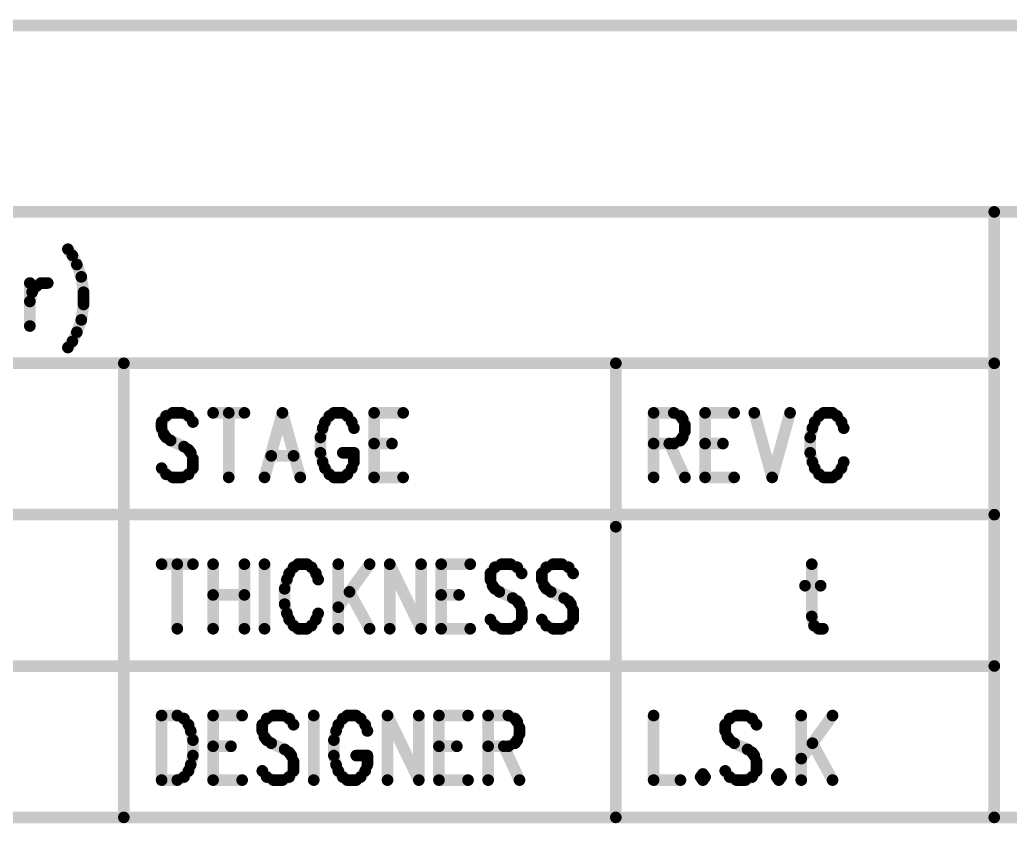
# Model space of a CAD drawing. Extents: x 98.7 to 144.1, y 93.1 to 144.1.
# Drawn here: x 112.16 to 120.66, y 93.15 to 100.05 of the extents above; entities that cross this region are included whole.
import ezdxf

# ---------------------------------------------------------------- set-up
doc = ezdxf.new("R2010")
doc.units = 0
doc.layers.get('0').update_dxf_attribs({"linetype": 'CONTINUOUS'})
doc.layers.add('MASK-TOP_PHO', color=10, linetype='CONTINUOUS')
doc.layers.add('SILK-TOP_PHO', color=9, linetype='CONTINUOUS')

# ---------------------------------------------------------------- blocks, each defined once
blk = doc.blocks.new('ROUND_1')
at = {"const_width": 0.050038}
blk.add_lwpolyline([(-0.025018, 0, 1), (0.025018, 0, 1)], format="xyb", close=True, dxfattribs=at)

msp = doc.modelspace()

# ---------------------------------------------------------------- linework, layer by layer
at = {"layer": 'MASK-TOP_PHO', "const_width": 0.100076}
for points in [[(100.000054, 100.000054), (143.999966, 100.000054)], [(127.674878, 98.400108), (100.374958, 98.400108)], [(120.525032, 98.400108), (120.525032, 93.199966)], [(112.570006, 98.080068), (112.60836, 98.027236)], [(112.60836, 98.027236), (112.646714, 97.947988)], [(112.646714, 97.947988), (112.685068, 97.842324)], [(112.685068, 97.842324), (112.704372, 97.710498)], [(112.243362, 97.789492), (112.243362, 97.419922)], [(112.262666, 97.710498), (112.30102, 97.763076)], [(112.30102, 97.763076), (112.339374, 97.789492)], [(112.339374, 97.789492), (112.397032, 97.789492)], [(112.243362, 97.63125), (112.262666, 97.710498)], [(112.704372, 97.710498), (112.704372, 97.604834)], [(112.704372, 97.604834), (112.685068, 97.472754)], [(112.685068, 97.472754), (112.646714, 97.36709)], [(112.646714, 97.36709), (112.60836, 97.287842)], [(112.60836, 97.287842), (112.570006, 97.23501)], [(120.525032, 97.099882), (100.050092, 97.099882)], [(113.050066, 97.099882), (113.050066, 93.199966)], [(117.275102, 97.099882), (117.275102, 95.696024)], [(113.470944, 96.674432), (113.413286, 96.648016)], [(113.547906, 96.674432), (113.470944, 96.674432)], [(113.605564, 96.648016), (113.547906, 96.674432)], [(113.816638, 96.674432), (114.085624, 96.674432)], [(113.951258, 96.674432), (113.951258, 96.11995)], [(114.412014, 96.674432), (114.258344, 96.11995)], [(114.412014, 96.674432), (114.565684, 96.11995)], [(114.85372, 96.674432), (114.815366, 96.648016)], [(114.930682, 96.674432), (114.85372, 96.674432)], [(114.969036, 96.648016), (114.930682, 96.674432)], [(115.199414, 96.674432), (115.199414, 96.11995)], [(115.199414, 96.674432), (115.449096, 96.674432)], [(117.599968, 96.674432), (117.599968, 96.11995)], [(117.599968, 96.674432), (117.772942, 96.674432)], [(117.772942, 96.674432), (117.830346, 96.648016)], [(118.041674, 96.674432), (118.041674, 96.11995)], [(118.041674, 96.674432), (118.291356, 96.674432)], [(118.46433, 96.674432), (118.617746, 96.11995)], [(118.771416, 96.674432), (118.617746, 96.11995)], [(119.059452, 96.674432), (119.021098, 96.648016)], [(119.136414, 96.674432), (119.059452, 96.674432)], [(119.174768, 96.648016), (119.136414, 96.674432)], [(113.413286, 96.648016), (113.374932, 96.595184)], [(113.374932, 96.595184), (113.374932, 96.542352)], [(113.643918, 96.595184), (113.605564, 96.648016)], [(114.777012, 96.595184), (114.757708, 96.542352)], [(114.815366, 96.648016), (114.777012, 96.595184)], [(115.00739, 96.595184), (114.969036, 96.648016)], [(115.026694, 96.542352), (115.00739, 96.595184)], [(117.830346, 96.648016), (117.84965, 96.6216)], [(117.84965, 96.6216), (117.868954, 96.568768)], [(117.868954, 96.568768), (117.868954, 96.515936)], [(118.982744, 96.595184), (118.96344, 96.542352)], [(119.021098, 96.648016), (118.982744, 96.595184)], [(119.213122, 96.595184), (119.174768, 96.648016)], [(119.232426, 96.542352), (119.213122, 96.595184)], [(113.374932, 96.542352), (113.394236, 96.48952)], [(113.394236, 96.48952), (113.413286, 96.463104)], [(114.757708, 96.542352), (114.738404, 96.463104)], [(117.868954, 96.515936), (117.84965, 96.463104)], [(118.96344, 96.542352), (118.94439, 96.463104)], [(113.413286, 96.463104), (113.451894, 96.436688)], [(113.451894, 96.436688), (113.566956, 96.38411)], [(114.738404, 96.463104), (114.738404, 96.331278)], [(115.199414, 96.410272), (115.353084, 96.410272)], [(117.772942, 96.410272), (117.599968, 96.410272)], [(117.734334, 96.410272), (117.868954, 96.11995)], [(117.830346, 96.436688), (117.772942, 96.410272)], [(117.84965, 96.463104), (117.830346, 96.436688)], [(118.041674, 96.410272), (118.195344, 96.410272)], [(118.94439, 96.463104), (118.94439, 96.331278)], [(113.566956, 96.38411), (113.605564, 96.357694)], [(113.605564, 96.357694), (113.624614, 96.331278)], [(113.624614, 96.331278), (113.643918, 96.278446)], [(114.738404, 96.331278), (114.757708, 96.25203)], [(114.930682, 96.331278), (115.026694, 96.331278)], [(115.026694, 96.25203), (115.026694, 96.331278)], [(118.94439, 96.331278), (118.96344, 96.25203)], [(113.643918, 96.278446), (113.643918, 96.199198)], [(114.316002, 96.304862), (114.508026, 96.304862)], [(114.757708, 96.25203), (114.777012, 96.199198)], [(115.00739, 96.199198), (115.026694, 96.25203)], [(118.96344, 96.25203), (118.982744, 96.199198)], [(119.213122, 96.199198), (119.232426, 96.25203)], [(113.413286, 96.146366), (113.374932, 96.199198)], [(113.470944, 96.11995), (113.413286, 96.146366)], [(113.605564, 96.146366), (113.547906, 96.11995)], [(113.643918, 96.199198), (113.605564, 96.146366)], [(114.777012, 96.199198), (114.815366, 96.146366)], [(114.815366, 96.146366), (114.85372, 96.11995)], [(114.930682, 96.11995), (114.969036, 96.146366)], [(114.969036, 96.146366), (115.00739, 96.199198)], [(118.982744, 96.199198), (119.021098, 96.146366)], [(119.021098, 96.146366), (119.059452, 96.11995)], [(119.136414, 96.11995), (119.174768, 96.146366)], [(119.174768, 96.146366), (119.213122, 96.199198)], [(113.547906, 96.11995), (113.470944, 96.11995)], [(114.85372, 96.11995), (114.930682, 96.11995)], [(115.199414, 96.11995), (115.449096, 96.11995)], [(118.041674, 96.11995), (118.291356, 96.11995)], [(119.059452, 96.11995), (119.136414, 96.11995)], [(120.525032, 95.79991), (100.050092, 95.79991)], [(117.275102, 95.696024), (117.275102, 93.199966)], [(113.374932, 95.37446), (113.643918, 95.37446)], [(113.509552, 95.37446), (113.509552, 94.819978)], [(113.816638, 95.37446), (113.816638, 94.819978)], [(114.085624, 95.37446), (114.085624, 94.819978)], [(114.258344, 95.37446), (114.258344, 94.819978)], [(114.54638, 95.37446), (114.508026, 95.348044)], [(114.623342, 95.37446), (114.54638, 95.37446)], [(114.661696, 95.348044), (114.623342, 95.37446)], [(114.892074, 95.37446), (114.892074, 94.819978)], [(115.16106, 95.37446), (114.892074, 95.00489)], [(115.33378, 95.37446), (115.33378, 94.819978)], [(115.33378, 95.37446), (115.602766, 94.819978)], [(115.602766, 95.37446), (115.602766, 94.819978)], [(115.775486, 95.37446), (115.775486, 94.819978)], [(115.775486, 95.37446), (116.025168, 95.37446)], [(116.294154, 95.37446), (116.236496, 95.348044)], [(116.370862, 95.37446), (116.294154, 95.37446)], [(116.42852, 95.348044), (116.370862, 95.37446)], [(116.73586, 95.37446), (116.678202, 95.348044)], [(116.812568, 95.37446), (116.73586, 95.37446)], [(116.870226, 95.348044), (116.812568, 95.37446)], [(118.957598, 95.37446), (118.957598, 94.925642)], [(114.469672, 95.295212), (114.450368, 95.24238)], [(114.508026, 95.348044), (114.469672, 95.295212)], [(114.70005, 95.295212), (114.661696, 95.348044)], [(114.719354, 95.24238), (114.70005, 95.295212)], [(116.236496, 95.348044), (116.198142, 95.295212)], [(116.198142, 95.295212), (116.198142, 95.24238)], [(116.466874, 95.295212), (116.42852, 95.348044)], [(116.678202, 95.348044), (116.639848, 95.295212)], [(116.639848, 95.295212), (116.639848, 95.24238)], [(116.90858, 95.295212), (116.870226, 95.348044)], [(114.450368, 95.24238), (114.431318, 95.163132)], [(116.198142, 95.24238), (116.217192, 95.189548)], [(116.639848, 95.24238), (116.658898, 95.189548)], [(114.431318, 95.163132), (114.431318, 95.031052)], [(114.988086, 95.136716), (115.16106, 94.819978)], [(116.217192, 95.189548), (116.236496, 95.163132)], [(116.236496, 95.163132), (116.27485, 95.136716)], [(116.27485, 95.136716), (116.390166, 95.083884)], [(116.658898, 95.189548), (116.678202, 95.163132)], [(116.678202, 95.163132), (116.716556, 95.136716)], [(116.716556, 95.136716), (116.831872, 95.083884)], [(118.89994, 95.189548), (119.034306, 95.189548)], [(113.816638, 95.1103), (114.085624, 95.1103)], [(115.775486, 95.1103), (115.929156, 95.1103)], [(116.390166, 95.083884), (116.42852, 95.057468)], [(116.42852, 95.057468), (116.447824, 95.031052)], [(116.831872, 95.083884), (116.870226, 95.057468)], [(116.870226, 95.057468), (116.88953, 95.031052)], [(114.431318, 95.031052), (114.450368, 94.952058)], [(114.450368, 94.952058), (114.469672, 94.899226)], [(114.70005, 94.899226), (114.719354, 94.952058)], [(116.447824, 95.031052), (116.466874, 94.978474)], [(116.466874, 94.978474), (116.466874, 94.899226)], [(116.88953, 95.031052), (116.90858, 94.978474)], [(116.90858, 94.978474), (116.90858, 94.899226)], [(114.469672, 94.899226), (114.508026, 94.846394)], [(114.661696, 94.846394), (114.70005, 94.899226)], [(116.236496, 94.846394), (116.198142, 94.899226)], [(116.466874, 94.899226), (116.42852, 94.846394)], [(116.678202, 94.846394), (116.639848, 94.899226)], [(116.90858, 94.899226), (116.870226, 94.846394)], [(118.957598, 94.925642), (118.976902, 94.846394)], [(114.508026, 94.846394), (114.54638, 94.819978)], [(114.54638, 94.819978), (114.623342, 94.819978)], [(114.623342, 94.819978), (114.661696, 94.846394)], [(115.775486, 94.819978), (116.025168, 94.819978)], [(116.294154, 94.819978), (116.236496, 94.846394)], [(116.370862, 94.819978), (116.294154, 94.819978)], [(116.42852, 94.846394), (116.370862, 94.819978)], [(116.73586, 94.819978), (116.678202, 94.846394)], [(116.812568, 94.819978), (116.73586, 94.819978)], [(116.870226, 94.846394), (116.812568, 94.819978)], [(118.976902, 94.846394), (119.015256, 94.819978)], [(119.015256, 94.819978), (119.05361, 94.819978)], [(120.525032, 94.499938), (100.050092, 94.499938)], [(113.374932, 94.074488), (113.374932, 93.520006)], [(113.374932, 94.074488), (113.509552, 94.074488)], [(113.509552, 94.074488), (113.566956, 94.048072)], [(113.566956, 94.048072), (113.605564, 93.99524)], [(113.816638, 94.074488), (113.816638, 93.520006)], [(113.816638, 94.074488), (114.06632, 94.074488)], [(114.277648, 94.048072), (114.239294, 93.99524)], [(114.335306, 94.074488), (114.277648, 94.048072)], [(114.412014, 94.074488), (114.335306, 94.074488)], [(114.469672, 94.048072), (114.412014, 94.074488)], [(114.508026, 93.99524), (114.469672, 94.048072)], [(114.681, 94.074488), (114.681, 93.520006)], [(114.930682, 94.048072), (114.892074, 93.99524)], [(114.969036, 94.074488), (114.930682, 94.048072)], [(115.045744, 94.074488), (114.969036, 94.074488)], [(115.084098, 94.048072), (115.045744, 94.074488)], [(115.122706, 93.99524), (115.084098, 94.048072)], [(115.31473, 94.074488), (115.31473, 93.520006)], [(115.31473, 94.074488), (115.583462, 93.520006)], [(115.583462, 94.074488), (115.583462, 93.520006)], [(115.756436, 94.074488), (115.756436, 93.520006)], [(115.756436, 94.074488), (116.006118, 94.074488)], [(116.178838, 94.074488), (116.178838, 93.520006)], [(116.178838, 94.074488), (116.351812, 94.074488)], [(116.351812, 94.074488), (116.409216, 94.048072)], [(116.409216, 94.048072), (116.42852, 94.021656)], [(116.42852, 94.021656), (116.447824, 93.968824)], [(117.599968, 94.074488), (117.599968, 93.520006)], [(118.253002, 94.048072), (118.214648, 93.99524)], [(118.31066, 94.074488), (118.253002, 94.048072)], [(118.387368, 94.074488), (118.31066, 94.074488)], [(118.445026, 94.048072), (118.387368, 94.074488)], [(118.48338, 93.99524), (118.445026, 94.048072)], [(118.867428, 94.074488), (118.867428, 93.520006)], [(119.136414, 94.074488), (118.867428, 93.704664)], [(113.605564, 93.99524), (113.624614, 93.942408)], [(113.624614, 93.942408), (113.643918, 93.86316)], [(114.239294, 93.99524), (114.239294, 93.942408)], [(114.239294, 93.942408), (114.258344, 93.889576)], [(114.873024, 93.942408), (114.85372, 93.86316)], [(114.892074, 93.99524), (114.873024, 93.942408)], [(115.141756, 93.942408), (115.122706, 93.99524)], [(116.447824, 93.968824), (116.447824, 93.915992)], [(118.214648, 93.99524), (118.214648, 93.942408)], [(118.214648, 93.942408), (118.233698, 93.889576)], [(113.643918, 93.86316), (113.643918, 93.73108)], [(114.258344, 93.889576), (114.277648, 93.86316)], [(114.277648, 93.86316), (114.316002, 93.836744)], [(114.85372, 93.86316), (114.85372, 93.73108)], [(116.42852, 93.86316), (116.409216, 93.836744)], [(116.447824, 93.915992), (116.42852, 93.86316)], [(118.233698, 93.889576), (118.253002, 93.86316)], [(118.253002, 93.86316), (118.291356, 93.836744)], [(113.816638, 93.810328), (113.970308, 93.810328)], [(114.316002, 93.836744), (114.431318, 93.783912)], [(114.431318, 93.783912), (114.469672, 93.757496)], [(115.756436, 93.810328), (115.910106, 93.810328)], [(116.351812, 93.810328), (116.178838, 93.810328)], [(116.313204, 93.810328), (116.447824, 93.520006)], [(116.409216, 93.836744), (116.351812, 93.810328)], [(118.291356, 93.836744), (118.406672, 93.783912)], [(118.406672, 93.783912), (118.445026, 93.757496)], [(118.96344, 93.836744), (119.136414, 93.520006)], [(113.643918, 93.73108), (113.624614, 93.651832)], [(114.469672, 93.757496), (114.488976, 93.73108)], [(114.488976, 93.73108), (114.508026, 93.678248)], [(114.508026, 93.678248), (114.508026, 93.599254)], [(114.85372, 93.73108), (114.873024, 93.651832)], [(115.045744, 93.73108), (115.141756, 93.73108)], [(115.141756, 93.651832), (115.141756, 93.73108)], [(118.445026, 93.757496), (118.46433, 93.73108)], [(118.46433, 93.73108), (118.48338, 93.678248)], [(118.48338, 93.678248), (118.48338, 93.599254)], [(113.605564, 93.599254), (113.566956, 93.546422)], [(113.624614, 93.651832), (113.605564, 93.599254)], [(114.277648, 93.546422), (114.239294, 93.599254)], [(114.508026, 93.599254), (114.469672, 93.546422)], [(114.873024, 93.651832), (114.892074, 93.599254)], [(114.892074, 93.599254), (114.930682, 93.546422)], [(115.084098, 93.546422), (115.122706, 93.599254)], [(115.122706, 93.599254), (115.141756, 93.651832)], [(118.253002, 93.546422), (118.214648, 93.599254)], [(118.48338, 93.599254), (118.445026, 93.546422)], [(113.509552, 93.520006), (113.374932, 93.520006)], [(113.566956, 93.546422), (113.509552, 93.520006)], [(113.816638, 93.520006), (114.06632, 93.520006)], [(114.335306, 93.520006), (114.277648, 93.546422)], [(114.412014, 93.520006), (114.335306, 93.520006)], [(114.469672, 93.546422), (114.412014, 93.520006)], [(114.930682, 93.546422), (114.969036, 93.520006)], [(114.969036, 93.520006), (115.045744, 93.520006)], [(115.045744, 93.520006), (115.084098, 93.546422)], [(115.756436, 93.520006), (116.006118, 93.520006)], [(117.599968, 93.520006), (117.830346, 93.520006)], [(118.022624, 93.572838), (118.00332, 93.546422)], [(118.00332, 93.546422), (118.022624, 93.520006)], [(118.041674, 93.546422), (118.022624, 93.572838)], [(118.022624, 93.520006), (118.041674, 93.546422)], [(118.31066, 93.520006), (118.253002, 93.546422)], [(118.387368, 93.520006), (118.31066, 93.520006)], [(118.445026, 93.546422), (118.387368, 93.520006)], [(118.675404, 93.572838), (118.656354, 93.546422)], [(118.656354, 93.546422), (118.675404, 93.520006)], [(118.694708, 93.546422), (118.675404, 93.572838)], [(118.675404, 93.520006), (118.694708, 93.546422)], [(100.374958, 93.199966), (127.674878, 93.199966)]]:
    msp.add_lwpolyline(points, dxfattribs=at)
at = {"layer": 'SILK-TOP_PHO', "const_width": 0.100076}
for points in [[(100.000054, 100.000054), (143.999966, 100.000054)], [(127.674878, 98.400108), (100.374958, 98.400108)], [(120.525032, 98.400108), (120.525032, 93.199966)], [(112.570006, 98.080068), (112.60836, 98.027236)], [(112.60836, 98.027236), (112.646714, 97.947988)], [(112.646714, 97.947988), (112.685068, 97.842324)], [(112.685068, 97.842324), (112.704372, 97.710498)], [(112.243362, 97.789492), (112.243362, 97.419922)], [(112.262666, 97.710498), (112.30102, 97.763076)], [(112.30102, 97.763076), (112.339374, 97.789492)], [(112.339374, 97.789492), (112.397032, 97.789492)], [(112.243362, 97.63125), (112.262666, 97.710498)], [(112.704372, 97.710498), (112.704372, 97.604834)], [(112.704372, 97.604834), (112.685068, 97.472754)], [(112.685068, 97.472754), (112.646714, 97.36709)], [(112.646714, 97.36709), (112.60836, 97.287842)], [(112.60836, 97.287842), (112.570006, 97.23501)], [(120.525032, 97.099882), (100.050092, 97.099882)], [(113.050066, 97.099882), (113.050066, 93.199966)], [(117.275102, 97.099882), (117.275102, 95.696024)], [(113.470944, 96.674432), (113.413286, 96.648016)], [(113.547906, 96.674432), (113.470944, 96.674432)], [(113.605564, 96.648016), (113.547906, 96.674432)], [(113.816638, 96.674432), (114.085624, 96.674432)], [(113.951258, 96.674432), (113.951258, 96.11995)], [(114.412014, 96.674432), (114.258344, 96.11995)], [(114.412014, 96.674432), (114.565684, 96.11995)], [(114.85372, 96.674432), (114.815366, 96.648016)], [(114.930682, 96.674432), (114.85372, 96.674432)], [(114.969036, 96.648016), (114.930682, 96.674432)], [(115.199414, 96.674432), (115.199414, 96.11995)], [(115.199414, 96.674432), (115.449096, 96.674432)], [(117.599968, 96.674432), (117.599968, 96.11995)], [(117.599968, 96.674432), (117.772942, 96.674432)], [(117.772942, 96.674432), (117.830346, 96.648016)], [(118.041674, 96.674432), (118.041674, 96.11995)], [(118.041674, 96.674432), (118.291356, 96.674432)], [(118.46433, 96.674432), (118.617746, 96.11995)], [(118.771416, 96.674432), (118.617746, 96.11995)], [(119.059452, 96.674432), (119.021098, 96.648016)], [(119.136414, 96.674432), (119.059452, 96.674432)], [(119.174768, 96.648016), (119.136414, 96.674432)], [(113.413286, 96.648016), (113.374932, 96.595184)], [(113.374932, 96.595184), (113.374932, 96.542352)], [(113.643918, 96.595184), (113.605564, 96.648016)], [(114.777012, 96.595184), (114.757708, 96.542352)], [(114.815366, 96.648016), (114.777012, 96.595184)], [(115.00739, 96.595184), (114.969036, 96.648016)], [(115.026694, 96.542352), (115.00739, 96.595184)], [(117.830346, 96.648016), (117.84965, 96.6216)], [(117.84965, 96.6216), (117.868954, 96.568768)], [(117.868954, 96.568768), (117.868954, 96.515936)], [(118.982744, 96.595184), (118.96344, 96.542352)], [(119.021098, 96.648016), (118.982744, 96.595184)], [(119.213122, 96.595184), (119.174768, 96.648016)], [(119.232426, 96.542352), (119.213122, 96.595184)], [(113.374932, 96.542352), (113.394236, 96.48952)], [(113.394236, 96.48952), (113.413286, 96.463104)], [(114.757708, 96.542352), (114.738404, 96.463104)], [(117.868954, 96.515936), (117.84965, 96.463104)], [(118.96344, 96.542352), (118.94439, 96.463104)], [(113.413286, 96.463104), (113.451894, 96.436688)], [(113.451894, 96.436688), (113.566956, 96.38411)], [(114.738404, 96.463104), (114.738404, 96.331278)], [(115.199414, 96.410272), (115.353084, 96.410272)], [(117.772942, 96.410272), (117.599968, 96.410272)], [(117.734334, 96.410272), (117.868954, 96.11995)], [(117.830346, 96.436688), (117.772942, 96.410272)], [(117.84965, 96.463104), (117.830346, 96.436688)], [(118.041674, 96.410272), (118.195344, 96.410272)], [(118.94439, 96.463104), (118.94439, 96.331278)], [(113.566956, 96.38411), (113.605564, 96.357694)], [(113.605564, 96.357694), (113.624614, 96.331278)], [(113.624614, 96.331278), (113.643918, 96.278446)], [(114.738404, 96.331278), (114.757708, 96.25203)], [(114.930682, 96.331278), (115.026694, 96.331278)], [(115.026694, 96.25203), (115.026694, 96.331278)], [(118.94439, 96.331278), (118.96344, 96.25203)], [(113.643918, 96.278446), (113.643918, 96.199198)], [(114.316002, 96.304862), (114.508026, 96.304862)], [(114.757708, 96.25203), (114.777012, 96.199198)], [(115.00739, 96.199198), (115.026694, 96.25203)], [(118.96344, 96.25203), (118.982744, 96.199198)], [(119.213122, 96.199198), (119.232426, 96.25203)], [(113.413286, 96.146366), (113.374932, 96.199198)], [(113.470944, 96.11995), (113.413286, 96.146366)], [(113.605564, 96.146366), (113.547906, 96.11995)], [(113.643918, 96.199198), (113.605564, 96.146366)], [(114.777012, 96.199198), (114.815366, 96.146366)], [(114.815366, 96.146366), (114.85372, 96.11995)], [(114.930682, 96.11995), (114.969036, 96.146366)], [(114.969036, 96.146366), (115.00739, 96.199198)], [(118.982744, 96.199198), (119.021098, 96.146366)], [(119.021098, 96.146366), (119.059452, 96.11995)], [(119.136414, 96.11995), (119.174768, 96.146366)], [(119.174768, 96.146366), (119.213122, 96.199198)], [(113.547906, 96.11995), (113.470944, 96.11995)], [(114.85372, 96.11995), (114.930682, 96.11995)], [(115.199414, 96.11995), (115.449096, 96.11995)], [(118.041674, 96.11995), (118.291356, 96.11995)], [(119.059452, 96.11995), (119.136414, 96.11995)], [(120.525032, 95.79991), (100.050092, 95.79991)], [(117.275102, 95.696024), (117.275102, 93.199966)], [(113.374932, 95.37446), (113.643918, 95.37446)], [(113.509552, 95.37446), (113.509552, 94.819978)], [(113.816638, 95.37446), (113.816638, 94.819978)], [(114.085624, 95.37446), (114.085624, 94.819978)], [(114.258344, 95.37446), (114.258344, 94.819978)], [(114.54638, 95.37446), (114.508026, 95.348044)], [(114.623342, 95.37446), (114.54638, 95.37446)], [(114.661696, 95.348044), (114.623342, 95.37446)], [(114.892074, 95.37446), (114.892074, 94.819978)], [(115.16106, 95.37446), (114.892074, 95.00489)], [(115.33378, 95.37446), (115.33378, 94.819978)], [(115.33378, 95.37446), (115.602766, 94.819978)], [(115.602766, 95.37446), (115.602766, 94.819978)], [(115.775486, 95.37446), (115.775486, 94.819978)], [(115.775486, 95.37446), (116.025168, 95.37446)], [(116.294154, 95.37446), (116.236496, 95.348044)], [(116.370862, 95.37446), (116.294154, 95.37446)], [(116.42852, 95.348044), (116.370862, 95.37446)], [(116.73586, 95.37446), (116.678202, 95.348044)], [(116.812568, 95.37446), (116.73586, 95.37446)], [(116.870226, 95.348044), (116.812568, 95.37446)], [(118.957598, 95.37446), (118.957598, 94.925642)], [(114.469672, 95.295212), (114.450368, 95.24238)], [(114.508026, 95.348044), (114.469672, 95.295212)], [(114.70005, 95.295212), (114.661696, 95.348044)], [(114.719354, 95.24238), (114.70005, 95.295212)], [(116.236496, 95.348044), (116.198142, 95.295212)], [(116.198142, 95.295212), (116.198142, 95.24238)], [(116.466874, 95.295212), (116.42852, 95.348044)], [(116.678202, 95.348044), (116.639848, 95.295212)], [(116.639848, 95.295212), (116.639848, 95.24238)], [(116.90858, 95.295212), (116.870226, 95.348044)], [(114.450368, 95.24238), (114.431318, 95.163132)], [(116.198142, 95.24238), (116.217192, 95.189548)], [(116.639848, 95.24238), (116.658898, 95.189548)], [(114.431318, 95.163132), (114.431318, 95.031052)], [(114.988086, 95.136716), (115.16106, 94.819978)], [(116.217192, 95.189548), (116.236496, 95.163132)], [(116.236496, 95.163132), (116.27485, 95.136716)], [(116.27485, 95.136716), (116.390166, 95.083884)], [(116.658898, 95.189548), (116.678202, 95.163132)], [(116.678202, 95.163132), (116.716556, 95.136716)], [(116.716556, 95.136716), (116.831872, 95.083884)], [(118.89994, 95.189548), (119.034306, 95.189548)], [(113.816638, 95.1103), (114.085624, 95.1103)], [(115.775486, 95.1103), (115.929156, 95.1103)], [(116.390166, 95.083884), (116.42852, 95.057468)], [(116.42852, 95.057468), (116.447824, 95.031052)], [(116.831872, 95.083884), (116.870226, 95.057468)], [(116.870226, 95.057468), (116.88953, 95.031052)], [(114.431318, 95.031052), (114.450368, 94.952058)], [(114.450368, 94.952058), (114.469672, 94.899226)], [(114.70005, 94.899226), (114.719354, 94.952058)], [(116.447824, 95.031052), (116.466874, 94.978474)], [(116.466874, 94.978474), (116.466874, 94.899226)], [(116.88953, 95.031052), (116.90858, 94.978474)], [(116.90858, 94.978474), (116.90858, 94.899226)], [(114.469672, 94.899226), (114.508026, 94.846394)], [(114.661696, 94.846394), (114.70005, 94.899226)], [(116.236496, 94.846394), (116.198142, 94.899226)], [(116.466874, 94.899226), (116.42852, 94.846394)], [(116.678202, 94.846394), (116.639848, 94.899226)], [(116.90858, 94.899226), (116.870226, 94.846394)], [(118.957598, 94.925642), (118.976902, 94.846394)], [(114.508026, 94.846394), (114.54638, 94.819978)], [(114.54638, 94.819978), (114.623342, 94.819978)], [(114.623342, 94.819978), (114.661696, 94.846394)], [(115.775486, 94.819978), (116.025168, 94.819978)], [(116.294154, 94.819978), (116.236496, 94.846394)], [(116.370862, 94.819978), (116.294154, 94.819978)], [(116.42852, 94.846394), (116.370862, 94.819978)], [(116.73586, 94.819978), (116.678202, 94.846394)], [(116.812568, 94.819978), (116.73586, 94.819978)], [(116.870226, 94.846394), (116.812568, 94.819978)], [(118.976902, 94.846394), (119.015256, 94.819978)], [(119.015256, 94.819978), (119.05361, 94.819978)], [(120.525032, 94.499938), (100.050092, 94.499938)], [(113.374932, 94.074488), (113.374932, 93.520006)], [(113.374932, 94.074488), (113.509552, 94.074488)], [(113.509552, 94.074488), (113.566956, 94.048072)], [(113.566956, 94.048072), (113.605564, 93.99524)], [(113.816638, 94.074488), (113.816638, 93.520006)], [(113.816638, 94.074488), (114.06632, 94.074488)], [(114.277648, 94.048072), (114.239294, 93.99524)], [(114.335306, 94.074488), (114.277648, 94.048072)], [(114.412014, 94.074488), (114.335306, 94.074488)], [(114.469672, 94.048072), (114.412014, 94.074488)], [(114.508026, 93.99524), (114.469672, 94.048072)], [(114.681, 94.074488), (114.681, 93.520006)], [(114.930682, 94.048072), (114.892074, 93.99524)], [(114.969036, 94.074488), (114.930682, 94.048072)], [(115.045744, 94.074488), (114.969036, 94.074488)], [(115.084098, 94.048072), (115.045744, 94.074488)], [(115.122706, 93.99524), (115.084098, 94.048072)], [(115.31473, 94.074488), (115.31473, 93.520006)], [(115.31473, 94.074488), (115.583462, 93.520006)], [(115.583462, 94.074488), (115.583462, 93.520006)], [(115.756436, 94.074488), (115.756436, 93.520006)], [(115.756436, 94.074488), (116.006118, 94.074488)], [(116.178838, 94.074488), (116.178838, 93.520006)], [(116.178838, 94.074488), (116.351812, 94.074488)], [(116.351812, 94.074488), (116.409216, 94.048072)], [(116.409216, 94.048072), (116.42852, 94.021656)], [(116.42852, 94.021656), (116.447824, 93.968824)], [(117.599968, 94.074488), (117.599968, 93.520006)], [(118.253002, 94.048072), (118.214648, 93.99524)], [(118.31066, 94.074488), (118.253002, 94.048072)], [(118.387368, 94.074488), (118.31066, 94.074488)], [(118.445026, 94.048072), (118.387368, 94.074488)], [(118.48338, 93.99524), (118.445026, 94.048072)], [(118.867428, 94.074488), (118.867428, 93.520006)], [(119.136414, 94.074488), (118.867428, 93.704664)], [(113.605564, 93.99524), (113.624614, 93.942408)], [(113.624614, 93.942408), (113.643918, 93.86316)], [(114.239294, 93.99524), (114.239294, 93.942408)], [(114.239294, 93.942408), (114.258344, 93.889576)], [(114.873024, 93.942408), (114.85372, 93.86316)], [(114.892074, 93.99524), (114.873024, 93.942408)], [(115.141756, 93.942408), (115.122706, 93.99524)], [(116.447824, 93.968824), (116.447824, 93.915992)], [(118.214648, 93.99524), (118.214648, 93.942408)], [(118.214648, 93.942408), (118.233698, 93.889576)], [(113.643918, 93.86316), (113.643918, 93.73108)], [(114.258344, 93.889576), (114.277648, 93.86316)], [(114.277648, 93.86316), (114.316002, 93.836744)], [(114.85372, 93.86316), (114.85372, 93.73108)], [(116.42852, 93.86316), (116.409216, 93.836744)], [(116.447824, 93.915992), (116.42852, 93.86316)], [(118.233698, 93.889576), (118.253002, 93.86316)], [(118.253002, 93.86316), (118.291356, 93.836744)], [(113.816638, 93.810328), (113.970308, 93.810328)], [(114.316002, 93.836744), (114.431318, 93.783912)], [(114.431318, 93.783912), (114.469672, 93.757496)], [(115.756436, 93.810328), (115.910106, 93.810328)], [(116.351812, 93.810328), (116.178838, 93.810328)], [(116.313204, 93.810328), (116.447824, 93.520006)], [(116.409216, 93.836744), (116.351812, 93.810328)], [(118.291356, 93.836744), (118.406672, 93.783912)], [(118.406672, 93.783912), (118.445026, 93.757496)], [(118.96344, 93.836744), (119.136414, 93.520006)], [(113.643918, 93.73108), (113.624614, 93.651832)], [(114.469672, 93.757496), (114.488976, 93.73108)], [(114.488976, 93.73108), (114.508026, 93.678248)], [(114.508026, 93.678248), (114.508026, 93.599254)], [(114.85372, 93.73108), (114.873024, 93.651832)], [(115.045744, 93.73108), (115.141756, 93.73108)], [(115.141756, 93.651832), (115.141756, 93.73108)], [(118.445026, 93.757496), (118.46433, 93.73108)], [(118.46433, 93.73108), (118.48338, 93.678248)], [(118.48338, 93.678248), (118.48338, 93.599254)], [(113.605564, 93.599254), (113.566956, 93.546422)], [(113.624614, 93.651832), (113.605564, 93.599254)], [(114.277648, 93.546422), (114.239294, 93.599254)], [(114.508026, 93.599254), (114.469672, 93.546422)], [(114.873024, 93.651832), (114.892074, 93.599254)], [(114.892074, 93.599254), (114.930682, 93.546422)], [(115.084098, 93.546422), (115.122706, 93.599254)], [(115.122706, 93.599254), (115.141756, 93.651832)], [(118.253002, 93.546422), (118.214648, 93.599254)], [(118.48338, 93.599254), (118.445026, 93.546422)], [(113.509552, 93.520006), (113.374932, 93.520006)], [(113.566956, 93.546422), (113.509552, 93.520006)], [(113.816638, 93.520006), (114.06632, 93.520006)], [(114.335306, 93.520006), (114.277648, 93.546422)], [(114.412014, 93.520006), (114.335306, 93.520006)], [(114.469672, 93.546422), (114.412014, 93.520006)], [(114.930682, 93.546422), (114.969036, 93.520006)], [(114.969036, 93.520006), (115.045744, 93.520006)], [(115.045744, 93.520006), (115.084098, 93.546422)], [(115.756436, 93.520006), (116.006118, 93.520006)], [(117.599968, 93.520006), (117.830346, 93.520006)], [(118.022624, 93.572838), (118.00332, 93.546422)], [(118.00332, 93.546422), (118.022624, 93.520006)], [(118.041674, 93.546422), (118.022624, 93.572838)], [(118.022624, 93.520006), (118.041674, 93.546422)], [(118.31066, 93.520006), (118.253002, 93.546422)], [(118.387368, 93.520006), (118.31066, 93.520006)], [(118.445026, 93.546422), (118.387368, 93.520006)], [(118.675404, 93.572838), (118.656354, 93.546422)], [(118.656354, 93.546422), (118.675404, 93.520006)], [(118.694708, 93.546422), (118.675404, 93.572838)], [(118.675404, 93.520006), (118.694708, 93.546422)], [(100.374958, 93.199966), (127.674878, 93.199966)]]:
    msp.add_lwpolyline(points, dxfattribs=at)

# ---------------------------------------------------------------- block references
at = {"layer": 'MASK-TOP_PHO'}
for p in [(120.525032, 98.400108), (112.570006, 98.080068), (112.60836, 98.027236), (112.646714, 97.947988), (112.685068, 97.842324), (112.243362, 97.789492), (112.30102, 97.763076), (112.30102, 97.763076), (112.339374, 97.789492), (112.397032, 97.789492), (112.262666, 97.710498), (112.704372, 97.710498), (112.243362, 97.63125), (112.704372, 97.604834), (112.243362, 97.419922), (112.685068, 97.472754), (112.646714, 97.36709), (112.60836, 97.287842), (112.570006, 97.23501), (113.050066, 97.099882), (117.275102, 97.099882), (120.525032, 97.099882), (113.470944, 96.674432), (113.547906, 96.674432), (113.816638, 96.674432), (113.951258, 96.674432), (114.085624, 96.674432), (114.412014, 96.674432), (114.412014, 96.674432), (114.85372, 96.674432), (114.930682, 96.674432), (115.199414, 96.674432), (115.199414, 96.674432), (115.449096, 96.674432), (117.599968, 96.674432), (117.599968, 96.674432), (117.772942, 96.674432), (118.041674, 96.674432), (118.041674, 96.674432), (118.291356, 96.674432), (118.46433, 96.674432), (118.771416, 96.674432), (119.059452, 96.674432), (119.136414, 96.674432), (113.374932, 96.595184), (113.413286, 96.648016), (113.605564, 96.648016), (113.643918, 96.595184), (114.777012, 96.595184), (114.815366, 96.648016), (114.969036, 96.648016), (115.00739, 96.595184), (117.830346, 96.648016), (117.84965, 96.6216), (117.868954, 96.568768), (118.982744, 96.595184), (119.021098, 96.648016), (119.174768, 96.648016), (119.213122, 96.595184), (113.374932, 96.542352), (113.394236, 96.48952), (114.757708, 96.542352), (115.026694, 96.542352), (117.868954, 96.515936), (118.96344, 96.542352), (119.232426, 96.542352), (113.413286, 96.463104), (113.451894, 96.436688), (114.738404, 96.463104), (115.199414, 96.410272), (115.353084, 96.410272), (117.599968, 96.410272), (117.734334, 96.410272), (117.772942, 96.410272), (117.830346, 96.436688), (117.84965, 96.463104), (118.041674, 96.410272), (118.195344, 96.410272), (118.94439, 96.463104), (113.566956, 96.38411), (113.605564, 96.357694), (113.624614, 96.331278), (114.738404, 96.331278), (114.930682, 96.331278), (115.026694, 96.331278), (115.026694, 96.331278), (118.94439, 96.331278), (113.643918, 96.278446), (114.316002, 96.304862), (114.508026, 96.304862), (114.757708, 96.25203), (115.026694, 96.25203), (118.96344, 96.25203), (119.232426, 96.25203), (113.374932, 96.199198), (113.413286, 96.146366), (113.605564, 96.146366), (113.643918, 96.199198), (114.777012, 96.199198), (114.815366, 96.146366), (114.969036, 96.146366), (115.00739, 96.199198), (118.982744, 96.199198), (119.021098, 96.146366), (119.174768, 96.146366), (119.213122, 96.199198), (113.470944, 96.11995), (113.547906, 96.11995), (113.951258, 96.11995), (114.258344, 96.11995), (114.565684, 96.11995), (114.85372, 96.11995), (114.930682, 96.11995), (115.199414, 96.11995), (115.199414, 96.11995), (115.449096, 96.11995), (117.599968, 96.11995), (117.868954, 96.11995), (118.041674, 96.11995), (118.041674, 96.11995), (118.291356, 96.11995), (118.617746, 96.11995), (118.617746, 96.11995), (119.059452, 96.11995), (119.136414, 96.11995), (120.525032, 95.79991), (117.275102, 95.696024), (117.275102, 95.696024), (113.374932, 95.37446), (113.509552, 95.37446), (113.643918, 95.37446), (113.816638, 95.37446), (114.085624, 95.37446), (114.258344, 95.37446), (114.54638, 95.37446), (114.623342, 95.37446), (114.892074, 95.37446), (115.16106, 95.37446), (115.33378, 95.37446), (115.33378, 95.37446), (115.602766, 95.37446), (115.775486, 95.37446), (115.775486, 95.37446), (116.025168, 95.37446), (116.294154, 95.37446), (116.370862, 95.37446), (116.73586, 95.37446), (116.812568, 95.37446), (118.957598, 95.37446), (114.469672, 95.295212), (114.508026, 95.348044), (114.661696, 95.348044), (114.70005, 95.295212), (116.198142, 95.295212), (116.236496, 95.348044), (116.42852, 95.348044), (116.466874, 95.295212), (116.639848, 95.295212), (116.678202, 95.348044), (116.870226, 95.348044), (116.90858, 95.295212), (114.450368, 95.24238), (114.719354, 95.24238), (116.198142, 95.24238), (116.639848, 95.24238), (114.431318, 95.163132), (114.988086, 95.136716), (116.217192, 95.189548), (116.236496, 95.163132), (116.27485, 95.136716), (116.658898, 95.189548), (116.678202, 95.163132), (116.716556, 95.136716), (118.89994, 95.189548), (119.034306, 95.189548), (113.816638, 95.1103), (114.085624, 95.1103), (115.775486, 95.1103), (115.929156, 95.1103), (116.390166, 95.083884), (116.42852, 95.057468), (116.831872, 95.083884), (116.870226, 95.057468), (114.431318, 95.031052), (114.450368, 94.952058), (114.719354, 94.952058), (114.892074, 95.00489), (116.447824, 95.031052), (116.466874, 94.978474), (116.88953, 95.031052), (116.90858, 94.978474), (114.469672, 94.899226), (114.70005, 94.899226), (116.198142, 94.899226), (116.466874, 94.899226), (116.639848, 94.899226), (116.90858, 94.899226), (118.957598, 94.925642), (113.509552, 94.819978), (113.816638, 94.819978), (114.085624, 94.819978), (114.258344, 94.819978), (114.508026, 94.846394), (114.54638, 94.819978), (114.623342, 94.819978), (114.661696, 94.846394), (114.892074, 94.819978), (115.16106, 94.819978), (115.33378, 94.819978), (115.602766, 94.819978), (115.602766, 94.819978), (115.775486, 94.819978), (115.775486, 94.819978), (116.025168, 94.819978), (116.236496, 94.846394), (116.294154, 94.819978), (116.370862, 94.819978), (116.42852, 94.846394), (116.678202, 94.846394), (116.73586, 94.819978), (116.812568, 94.819978), (116.870226, 94.846394), (118.976902, 94.846394), (119.015256, 94.819978), (119.05361, 94.819978), (120.525032, 94.499938), (113.374932, 94.074488), (113.374932, 94.074488), (113.509552, 94.074488), (113.566956, 94.048072), (113.816638, 94.074488), (113.816638, 94.074488), (114.06632, 94.074488), (114.277648, 94.048072), (114.335306, 94.074488), (114.412014, 94.074488), (114.469672, 94.048072), (114.681, 94.074488), (114.930682, 94.048072), (114.969036, 94.074488), (115.045744, 94.074488), (115.084098, 94.048072), (115.31473, 94.074488), (115.31473, 94.074488), (115.583462, 94.074488), (115.756436, 94.074488), (115.756436, 94.074488), (116.006118, 94.074488), (116.178838, 94.074488), (116.178838, 94.074488), (116.351812, 94.074488), (116.409216, 94.048072), (116.42852, 94.021656), (117.599968, 94.074488), (118.253002, 94.048072), (118.31066, 94.074488), (118.387368, 94.074488), (118.445026, 94.048072), (118.867428, 94.074488), (119.136414, 94.074488), (113.605564, 93.99524), (113.624614, 93.942408), (114.239294, 93.99524), (114.239294, 93.942408), (114.508026, 93.99524), (114.873024, 93.942408), (114.892074, 93.99524), (115.122706, 93.99524), (115.141756, 93.942408), (116.447824, 93.968824), (118.214648, 93.99524), (118.214648, 93.942408), (118.48338, 93.99524), (113.643918, 93.86316), (114.258344, 93.889576), (114.277648, 93.86316), (114.85372, 93.86316), (116.42852, 93.86316), (116.447824, 93.915992), (118.233698, 93.889576), (118.253002, 93.86316), (113.816638, 93.810328), (113.970308, 93.810328), (114.316002, 93.836744), (114.431318, 93.783912), (115.756436, 93.810328), (115.910106, 93.810328), (116.178838, 93.810328), (116.313204, 93.810328), (116.351812, 93.810328), (116.409216, 93.836744), (118.291356, 93.836744), (118.406672, 93.783912), (118.96344, 93.836744), (113.643918, 93.73108), (114.469672, 93.757496), (114.488976, 93.73108), (114.508026, 93.678248), (114.85372, 93.73108), (115.045744, 93.73108), (115.141756, 93.73108), (115.141756, 93.73108), (118.445026, 93.757496), (118.46433, 93.73108), (118.48338, 93.678248), (118.867428, 93.704664), (113.605564, 93.599254), (113.624614, 93.651832), (114.239294, 93.599254), (114.508026, 93.599254), (114.873024, 93.651832), (114.892074, 93.599254), (115.122706, 93.599254), (115.141756, 93.651832), (118.214648, 93.599254), (118.48338, 93.599254), (113.374932, 93.520006), (113.374932, 93.520006), (113.509552, 93.520006), (113.566956, 93.546422), (113.816638, 93.520006), (113.816638, 93.520006), (114.06632, 93.520006), (114.277648, 93.546422), (114.335306, 93.520006), (114.412014, 93.520006), (114.469672, 93.546422), (114.681, 93.520006), (114.930682, 93.546422), (114.969036, 93.520006), (115.045744, 93.520006), (115.084098, 93.546422), (115.31473, 93.520006), (115.583462, 93.520006), (115.583462, 93.520006), (115.756436, 93.520006), (115.756436, 93.520006), (116.006118, 93.520006), (116.178838, 93.520006), (116.447824, 93.520006), (117.599968, 93.520006), (117.830346, 93.520006), (118.00332, 93.546422), (118.022624, 93.572838), (118.022624, 93.572838), (118.022624, 93.520006), (118.041674, 93.546422), (118.253002, 93.546422), (118.31066, 93.520006), (118.387368, 93.520006), (118.445026, 93.546422), (118.656354, 93.546422), (118.675404, 93.572838), (118.675404, 93.572838), (118.675404, 93.520006), (118.694708, 93.546422), (118.867428, 93.520006), (119.136414, 93.520006), (113.050066, 93.199966), (117.275102, 93.199966), (120.525032, 93.199966)]:
    msp.add_blockref('ROUND_1', p, dxfattribs=at)
at = {"layer": 'SILK-TOP_PHO'}
for p in [(120.525032, 98.400108), (112.570006, 98.080068), (112.60836, 98.027236), (112.646714, 97.947988), (112.685068, 97.842324), (112.243362, 97.789492), (112.30102, 97.763076), (112.30102, 97.763076), (112.339374, 97.789492), (112.397032, 97.789492), (112.262666, 97.710498), (112.704372, 97.710498), (112.243362, 97.63125), (112.704372, 97.604834), (112.243362, 97.419922), (112.685068, 97.472754), (112.646714, 97.36709), (112.60836, 97.287842), (112.570006, 97.23501), (113.050066, 97.099882), (117.275102, 97.099882), (120.525032, 97.099882), (113.470944, 96.674432), (113.547906, 96.674432), (113.816638, 96.674432), (113.951258, 96.674432), (114.085624, 96.674432), (114.412014, 96.674432), (114.412014, 96.674432), (114.85372, 96.674432), (114.930682, 96.674432), (115.199414, 96.674432), (115.199414, 96.674432), (115.449096, 96.674432), (117.599968, 96.674432), (117.599968, 96.674432), (117.772942, 96.674432), (118.041674, 96.674432), (118.041674, 96.674432), (118.291356, 96.674432), (118.46433, 96.674432), (118.771416, 96.674432), (119.059452, 96.674432), (119.136414, 96.674432), (113.374932, 96.595184), (113.413286, 96.648016), (113.605564, 96.648016), (113.643918, 96.595184), (114.777012, 96.595184), (114.815366, 96.648016), (114.969036, 96.648016), (115.00739, 96.595184), (117.830346, 96.648016), (117.84965, 96.6216), (117.868954, 96.568768), (118.982744, 96.595184), (119.021098, 96.648016), (119.174768, 96.648016), (119.213122, 96.595184), (113.374932, 96.542352), (113.394236, 96.48952), (114.757708, 96.542352), (115.026694, 96.542352), (117.868954, 96.515936), (118.96344, 96.542352), (119.232426, 96.542352), (113.413286, 96.463104), (113.451894, 96.436688), (114.738404, 96.463104), (115.199414, 96.410272), (115.353084, 96.410272), (117.599968, 96.410272), (117.734334, 96.410272), (117.772942, 96.410272), (117.830346, 96.436688), (117.84965, 96.463104), (118.041674, 96.410272), (118.195344, 96.410272), (118.94439, 96.463104), (113.566956, 96.38411), (113.605564, 96.357694), (113.624614, 96.331278), (114.738404, 96.331278), (114.930682, 96.331278), (115.026694, 96.331278), (115.026694, 96.331278), (118.94439, 96.331278), (113.643918, 96.278446), (114.316002, 96.304862), (114.508026, 96.304862), (114.757708, 96.25203), (115.026694, 96.25203), (118.96344, 96.25203), (119.232426, 96.25203), (113.374932, 96.199198), (113.413286, 96.146366), (113.605564, 96.146366), (113.643918, 96.199198), (114.777012, 96.199198), (114.815366, 96.146366), (114.969036, 96.146366), (115.00739, 96.199198), (118.982744, 96.199198), (119.021098, 96.146366), (119.174768, 96.146366), (119.213122, 96.199198), (113.470944, 96.11995), (113.547906, 96.11995), (113.951258, 96.11995), (114.258344, 96.11995), (114.565684, 96.11995), (114.85372, 96.11995), (114.930682, 96.11995), (115.199414, 96.11995), (115.199414, 96.11995), (115.449096, 96.11995), (117.599968, 96.11995), (117.868954, 96.11995), (118.041674, 96.11995), (118.041674, 96.11995), (118.291356, 96.11995), (118.617746, 96.11995), (118.617746, 96.11995), (119.059452, 96.11995), (119.136414, 96.11995), (120.525032, 95.79991), (117.275102, 95.696024), (117.275102, 95.696024), (113.374932, 95.37446), (113.509552, 95.37446), (113.643918, 95.37446), (113.816638, 95.37446), (114.085624, 95.37446), (114.258344, 95.37446), (114.54638, 95.37446), (114.623342, 95.37446), (114.892074, 95.37446), (115.16106, 95.37446), (115.33378, 95.37446), (115.33378, 95.37446), (115.602766, 95.37446), (115.775486, 95.37446), (115.775486, 95.37446), (116.025168, 95.37446), (116.294154, 95.37446), (116.370862, 95.37446), (116.73586, 95.37446), (116.812568, 95.37446), (118.957598, 95.37446), (114.469672, 95.295212), (114.508026, 95.348044), (114.661696, 95.348044), (114.70005, 95.295212), (116.198142, 95.295212), (116.236496, 95.348044), (116.42852, 95.348044), (116.466874, 95.295212), (116.639848, 95.295212), (116.678202, 95.348044), (116.870226, 95.348044), (116.90858, 95.295212), (114.450368, 95.24238), (114.719354, 95.24238), (116.198142, 95.24238), (116.639848, 95.24238), (114.431318, 95.163132), (114.988086, 95.136716), (116.217192, 95.189548), (116.236496, 95.163132), (116.27485, 95.136716), (116.658898, 95.189548), (116.678202, 95.163132), (116.716556, 95.136716), (118.89994, 95.189548), (119.034306, 95.189548), (113.816638, 95.1103), (114.085624, 95.1103), (115.775486, 95.1103), (115.929156, 95.1103), (116.390166, 95.083884), (116.42852, 95.057468), (116.831872, 95.083884), (116.870226, 95.057468), (114.431318, 95.031052), (114.450368, 94.952058), (114.719354, 94.952058), (114.892074, 95.00489), (116.447824, 95.031052), (116.466874, 94.978474), (116.88953, 95.031052), (116.90858, 94.978474), (114.469672, 94.899226), (114.70005, 94.899226), (116.198142, 94.899226), (116.466874, 94.899226), (116.639848, 94.899226), (116.90858, 94.899226), (118.957598, 94.925642), (113.509552, 94.819978), (113.816638, 94.819978), (114.085624, 94.819978), (114.258344, 94.819978), (114.508026, 94.846394), (114.54638, 94.819978), (114.623342, 94.819978), (114.661696, 94.846394), (114.892074, 94.819978), (115.16106, 94.819978), (115.33378, 94.819978), (115.602766, 94.819978), (115.602766, 94.819978), (115.775486, 94.819978), (115.775486, 94.819978), (116.025168, 94.819978), (116.236496, 94.846394), (116.294154, 94.819978), (116.370862, 94.819978), (116.42852, 94.846394), (116.678202, 94.846394), (116.73586, 94.819978), (116.812568, 94.819978), (116.870226, 94.846394), (118.976902, 94.846394), (119.015256, 94.819978), (119.05361, 94.819978), (120.525032, 94.499938), (113.374932, 94.074488), (113.374932, 94.074488), (113.509552, 94.074488), (113.566956, 94.048072), (113.816638, 94.074488), (113.816638, 94.074488), (114.06632, 94.074488), (114.277648, 94.048072), (114.335306, 94.074488), (114.412014, 94.074488), (114.469672, 94.048072), (114.681, 94.074488), (114.930682, 94.048072), (114.969036, 94.074488), (115.045744, 94.074488), (115.084098, 94.048072), (115.31473, 94.074488), (115.31473, 94.074488), (115.583462, 94.074488), (115.756436, 94.074488), (115.756436, 94.074488), (116.006118, 94.074488), (116.178838, 94.074488), (116.178838, 94.074488), (116.351812, 94.074488), (116.409216, 94.048072), (116.42852, 94.021656), (117.599968, 94.074488), (118.253002, 94.048072), (118.31066, 94.074488), (118.387368, 94.074488), (118.445026, 94.048072), (118.867428, 94.074488), (119.136414, 94.074488), (113.605564, 93.99524), (113.624614, 93.942408), (114.239294, 93.99524), (114.239294, 93.942408), (114.508026, 93.99524), (114.873024, 93.942408), (114.892074, 93.99524), (115.122706, 93.99524), (115.141756, 93.942408), (116.447824, 93.968824), (118.214648, 93.99524), (118.214648, 93.942408), (118.48338, 93.99524), (113.643918, 93.86316), (114.258344, 93.889576), (114.277648, 93.86316), (114.85372, 93.86316), (116.42852, 93.86316), (116.447824, 93.915992), (118.233698, 93.889576), (118.253002, 93.86316), (113.816638, 93.810328), (113.970308, 93.810328), (114.316002, 93.836744), (114.431318, 93.783912), (115.756436, 93.810328), (115.910106, 93.810328), (116.178838, 93.810328), (116.313204, 93.810328), (116.351812, 93.810328), (116.409216, 93.836744), (118.291356, 93.836744), (118.406672, 93.783912), (118.96344, 93.836744), (113.643918, 93.73108), (114.469672, 93.757496), (114.488976, 93.73108), (114.508026, 93.678248), (114.85372, 93.73108), (115.045744, 93.73108), (115.141756, 93.73108), (115.141756, 93.73108), (118.445026, 93.757496), (118.46433, 93.73108), (118.48338, 93.678248), (118.867428, 93.704664), (113.605564, 93.599254), (113.624614, 93.651832), (114.239294, 93.599254), (114.508026, 93.599254), (114.873024, 93.651832), (114.892074, 93.599254), (115.122706, 93.599254), (115.141756, 93.651832), (118.214648, 93.599254), (118.48338, 93.599254), (113.374932, 93.520006), (113.374932, 93.520006), (113.509552, 93.520006), (113.566956, 93.546422), (113.816638, 93.520006), (113.816638, 93.520006), (114.06632, 93.520006), (114.277648, 93.546422), (114.335306, 93.520006), (114.412014, 93.520006), (114.469672, 93.546422), (114.681, 93.520006), (114.930682, 93.546422), (114.969036, 93.520006), (115.045744, 93.520006), (115.084098, 93.546422), (115.31473, 93.520006), (115.583462, 93.520006), (115.583462, 93.520006), (115.756436, 93.520006), (115.756436, 93.520006), (116.006118, 93.520006), (116.178838, 93.520006), (116.447824, 93.520006), (117.599968, 93.520006), (117.830346, 93.520006), (118.00332, 93.546422), (118.022624, 93.572838), (118.022624, 93.572838), (118.022624, 93.520006), (118.041674, 93.546422), (118.253002, 93.546422), (118.31066, 93.520006), (118.387368, 93.520006), (118.445026, 93.546422), (118.656354, 93.546422), (118.675404, 93.572838), (118.675404, 93.572838), (118.675404, 93.520006), (118.694708, 93.546422), (118.867428, 93.520006), (119.136414, 93.520006), (113.050066, 93.199966), (117.275102, 93.199966), (120.525032, 93.199966)]:
    msp.add_blockref('ROUND_1', p, dxfattribs=at)

doc.saveas('drawing.dxf')
